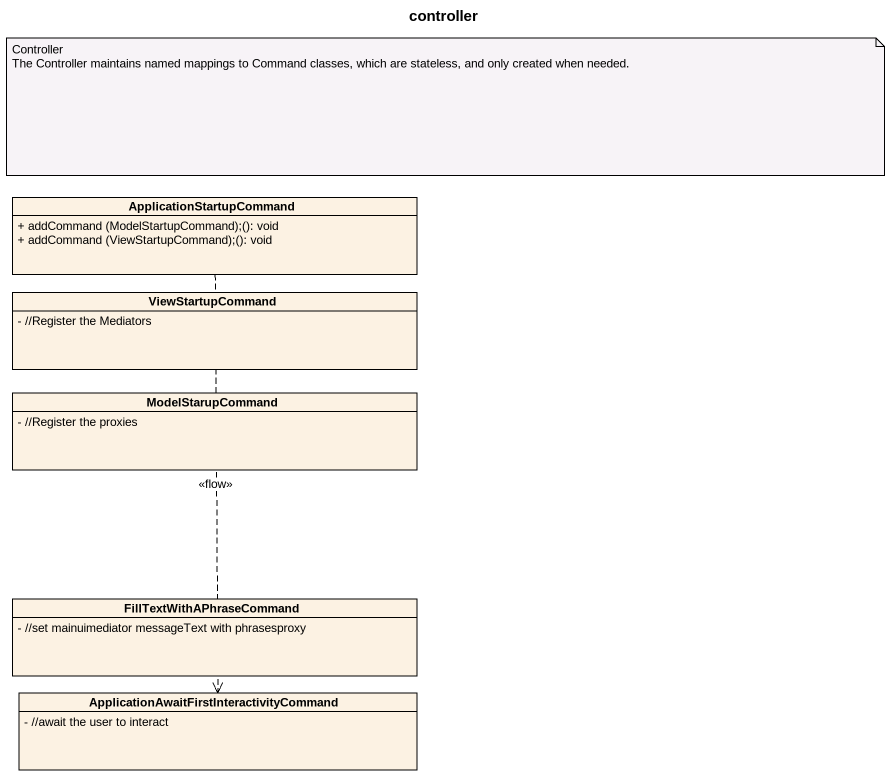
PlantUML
@startuml
title controller
hide circle
hide empty members
skinparam classAttributeIconSize 0
class ApplicationStartupCommand {
  + addCommand (ModelStartupCommand);(): void
  + addCommand (ViewStartupCommand);(): void
}
class ViewStartupCommand {
  - //Register the Mediators
}
class ModelStarupCommand {
  - //Register the proxies
}
class FillTextWithAPhraseCommand {
  - //set mainuimediator messageText with phrasesproxy
}
class "ApplicationAwaitFirstInteractivityCommand" as ApplicationAwaitFirstInterac {
  - //await the user to interact
}
ApplicationStartupCommand ..> ApplicationAwaitFirstInterac : <<flow>>
note as N1
  Controller
  The Controller maintains named mappings to Command classes, which are stateless, and only created when needed.
end note
@enduml
